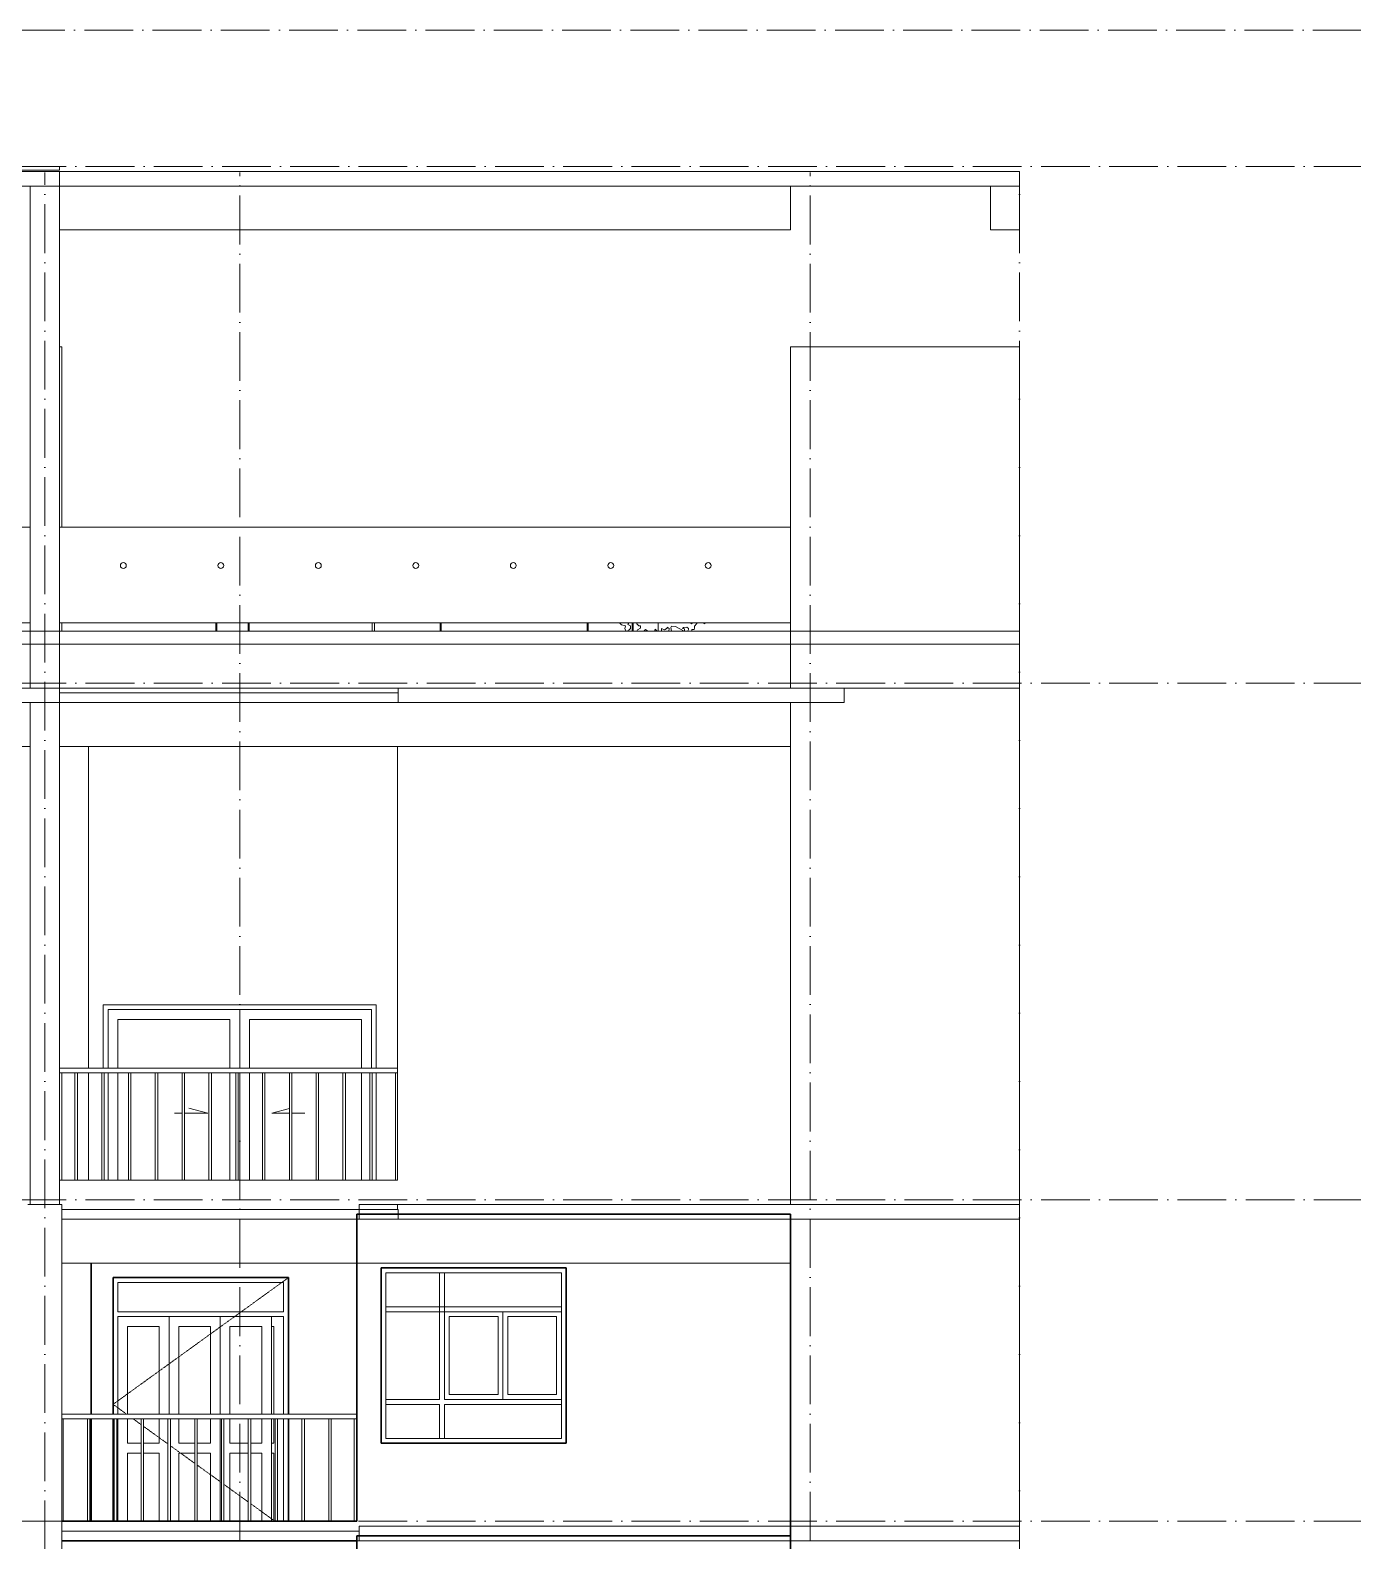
# Model space of a CAD drawing. Header units: millimetres. Extents: x -99196 to 12099, y -10111 to 93550.
# Drawn here: x -1651 to 11999, y 77800 to 93300 of the extents above; entities that cross this region are included whole.
import ezdxf

# ---------------------------------------------------------------- set-up
doc = ezdxf.new("R2010")
doc.units = ezdxf.units.MM
doc.linetypes.add('Dash 1_16__2_', pattern=[3.175, 1.5875, -1.5875])
doc.linetypes.add('Grid Line', pattern=[14, 10, -2, 0, -2])
for name, color, linetype, lineweight in [('CUA', 31, 'Continuous', 9), ('L-SITE', 91, 'Continuous', 5), ('NET CAT', 3, 'Continuous', 5), ('NET CATConcrete', 3, 'Continuous', 5), ('NET THAY 1', 41, 'Continuous', 5), ('NET THAY 2', 55, 'Continuous', 5), ('NET-THAY', 2, 'Continuous', 15), ('TRUC', 225, 'Continuous', 5)]:
    doc.layers.add(name, color=color, linetype=linetype, lineweight=lineweight)

# ---------------------------------------------------------------- blocks, each defined once
blk = doc.blocks.new('CUA LO GIA _LUA_ - CUA LO GIA _LUA_ 2800-588159-MẶT ĐỨNG 14-1')
at = {"layer": 'CUA', "color": 10}
for p, q in [((1899, 83300), (-901, 83300)), ((-901, 82650), (-901, 83300)), ((499, 83250), (-851, 83250)), ((-851, 82650), (-851, 83250)), ((-851, 83250), (-851, 82650)), ((-851, 83250), (1849, 83250)), ((499, 83250), (499, 82650)), ((1849, 82650), (1849, 83250)), ((1899, 83300), (1899, 82650)), ((-751, 83150), (-751, 82650)), ((-751, 83150), (399, 83150)), ((399, 82650), (399, 83150)), ((599, 83150), (1749, 83150)), ((599, 83150), (599, 82650)), ((1749, 82650), (1749, 83150)), ((-851, 81500), (-851, 82600)), ((-851, 82600), (-851, 81500)), ((-751, 82600), (-751, 81500)), ((399, 81500), (399, 82600)), ((499, 82600), (499, 81500)), ((599, 82600), (599, 81500)), ((1749, 81500), (1749, 82600)), ((1899, 82600), (1899, 81500)), ((-169, 82189), (-92, 82189)), ((-67, 82189), (171, 82189)), ((171, 82189), (-22, 82240)), ((828, 82189), (1008, 82237)), ((1008, 82189), (828, 82189)), ((1168, 82189), (1033, 82189))]:
    blk.add_line(p, q, dxfattribs=at)
blk = doc.blocks.new('Railing - 25mm-666288-MẶT ĐỨNG 14-1')
at = {"layer": 'NET THAY 2', "color": 250}
for p, q in [((-1192, 81500), (-1192, 82600)), ((-1167, 82600), (-1167, 81500))]:
    blk.add_line(p, q, dxfattribs=at)
blk = doc.blocks.new('Railing - 25mm-V361-MẶT ĐỨNG 14-1')
at = {"layer": 'NET THAY 2', "color": 250}
blk.add_line((2096, 81500), (2096, 82600), dxfattribs=at)
blk = doc.blocks.new('Railing - Railing-493179-MẶT ĐỨNG 14-1')
for name, p in [('Railing - 25mm-666288-MẶT ĐỨNG 14-1', (-157.5, 0)), ('Railing - 25mm-666288-MẶT ĐỨNG 14-1', (0, 0)), ('Railing - 25mm-666288-MẶT ĐỨNG 14-1', (275, 0)), ('Railing - 25mm-666288-MẶT ĐỨNG 14-1', (550, 0)), ('Railing - 25mm-666288-MẶT ĐỨNG 14-1', (825, 0)), ('Railing - 25mm-666288-MẶT ĐỨNG 14-1', (1100, 0)), ('Railing - 25mm-666288-MẶT ĐỨNG 14-1', (1375, 0)), ('Railing - 25mm-666288-MẶT ĐỨNG 14-1', (1650, 0)), ('Railing - 25mm-666288-MẶT ĐỨNG 14-1', (1925, 0)), ('Railing - 25mm-666288-MẶT ĐỨNG 14-1', (2200, 0)), ('Railing - 25mm-666288-MẶT ĐỨNG 14-1', (2475, 0)), ('Railing - 25mm-666288-MẶT ĐỨNG 14-1', (2750, 0)), ('Railing - 25mm-666288-MẶT ĐỨNG 14-1', (3025, 0)), ('Railing - 25mm-V361-MẶT ĐỨNG 14-1', (0, 0))]:
    blk.add_blockref(name, p)
blk = doc.blocks.new('Top Rail Type - Top Rail_Internal_-493322-MẶT ĐỨNG 14-1')
at = {"layer": 'NET THAY 1', "color": 250}
for p, q in [((-1349, 82600), (-1349, 82650)), ((2119, 82650), (-1349, 82650)), ((-1349, 82600), (2119, 82600))]:
    blk.add_line(p, q, dxfattribs=at)
blk = doc.blocks.new('Railing - NBS_RailInfillPnl_Post-721024-MẶT ĐỨNG 14-1')
at = {"layer": 'NET THAY 2', "color": 250}
for p, q in [((-2898, 87220), (-2908, 87220)), ((-2908, 87220), (-2908, 87135)), ((-2898, 87135), (-2898, 87220))]:
    blk.add_line(p, q, dxfattribs=at)
blk = doc.blocks.new('Railing - NBS_RailInfillPnl_Post-V362-MẶT ĐỨNG 14-1')
at = {"layer": 'NET THAY 2', "color": 250}
for p, q in [((4064, 87220), (4064, 87135)), ((4074, 87135), (4074, 87220))]:
    blk.add_line(p, q, dxfattribs=at)
blk = doc.blocks.new('Railing - NBS_RailInfillPnl_Post-720245-MẶT ĐỨNG 14-1')
at = {"layer": 'NET THAY 2', "color": 250}
for p, q in [((1856, 87135), (1856, 87220)), ((1882, 87220), (1882, 87135))]:
    blk.add_line(p, q, dxfattribs=at)
blk = doc.blocks.new('Railing - Railing-542844-MẶT ĐỨNG 14-1')
at = {"layer": 'NET THAY 1', "color": 250}
for p, q in [((-4426, 87000), (-4426, 87135)), ((-4426, 87135), (-1351, 87135)), ((-1351, 87135), (8499, 87135)), ((-1351, 87135), (-1351, 87000)), ((8499, 87135), (8499, 87000)), ((-1351, 87000), (-4426, 87000)), ((8499, 87000), (-1351, 87000))]:
    blk.add_line(p, q, dxfattribs=at)
for name, p in [('Railing - NBS_RailInfillPnl_Post-721024-MẶT ĐỨNG 14-1', (0, 0)), ('Railing - NBS_RailInfillPnl_Post-V362-MẶT ĐỨNG 14-1', (-3810, 0)), ('Railing - NBS_RailInfillPnl_Post-721024-MẶT ĐỨNG 14-1', (3492, 0)), ('Railing - NBS_RailInfillPnl_Post-720245-MẶT ĐỨNG 14-1', (0, 0)), ('Railing - NBS_RailInfillPnl_Post-721024-MẶT ĐỨNG 14-1', (5462, 0)), ('Railing - NBS_RailInfillPnl_Post-V362-MẶT ĐỨNG 14-1', (0, 0)), ('Railing - NBS_RailInfillPnl_Post-721024-MẶT ĐỨNG 14-1', (7432, 0))]:
    blk.add_blockref(name, p)
blk = doc.blocks.new('Top Rail Type - Top Rail_Internal_-542854-MẶT ĐỨNG 14-1')
at = {"layer": 'NET THAY 1', "color": 250}
for p, q in [((-4426, 87220), (-4426, 88200)), ((-4426, 88200), (-1651, 88200)), ((-1351, 88200), (6149, 88200)), ((-4426, 87220), (-2908, 87220)), ((-2898, 87220), (-1651, 87220)), ((-1351, 87220), (584, 87220)), ((594, 87220), (2554, 87220)), ((2564, 87220), (4524, 87220)), ((4534, 87220), (6149, 87220))]:
    blk.add_line(p, q, dxfattribs=at)
blk = doc.blocks.new('ALB-RAILING 32 - ALB-BALUSTER-537417-MẶT ĐỨNG 14-1')
at = {"layer": 'NET THAY 1', "color": 250}
for start, end in [(0, 180), (180, 0)]:
    blk.add_arc((5305, 87807), 30, start, end, dxfattribs=at)
blk = doc.blocks.new('CAY XANH 1 - CAY XANH_dwg-714093-MẶT ĐỨNG 14-1')
at = {"layer": 'L-SITE', "flags": 128}
for points in [[(4462, 87135), (4448, 87157), (4457, 87190), (4414, 87200), (4396, 87218)], [(4490, 87220), (4482, 87203), (4507, 87188), (4507, 87160), (4495, 87147), (4470, 87135)], [(4572, 87220), (4572, 87209), (4594, 87188), (4610, 87190), (4610, 87163), (4578, 87147), (4573, 87135)], [(4645, 87135), (4662, 87150), (4686, 87135)], [(4755, 87135), (4762, 87153), (4780, 87135)], [(4824, 87135), (4827, 87160), (4855, 87147), (4883, 87163), (4883, 87175), (4904, 87160), (4902, 87135)], [(4928, 87135), (4920, 87172), (4929, 87185), (4970, 87181), (5059, 87135)], [(5060, 87135), (5060, 87159), (5041, 87162), (5051, 87172)], [(5051, 87172), (5085, 87175), (5103, 87162), (5103, 87150), (5097, 87138), (5097, 87135)], [(5142, 87220), (5134, 87209), (5125, 87212), (5123, 87220)], [(5137, 87135), (5137, 87150), (5162, 87150), (5165, 87166), (5165, 87184), (5187, 87212), (5187, 87220)], [(5275, 87220), (5271, 87209), (5246, 87220)]]:
    blk.add_lwpolyline(points, dxfattribs=at)
blk = doc.blocks.new('CAY XANH 1 - CAY XANH_dwg-714092-MẶT ĐỨNG 14-1')
at = {"layer": 'L-SITE'}
blk.add_line((4790, 87135), (4790, 87147), dxfattribs=at)
at = {"layer": 'L-SITE', "flags": 128}
for points in [[(4790, 87147), (4790, 87163), (4790, 87181), (4790, 87209), (4790, 87220)], [(4790, 87220), (4790, 87206), (4790, 87209), (4790, 87220)], [(4790, 87220), (4790, 87206), (4790, 87185), (4790, 87187), (4790, 87160), (4790, 87144), (4790, 87135)], [(4790, 87220), (4790, 87206), (4790, 87218)], [(4790, 87220), (4790, 87200), (4790, 87185), (4790, 87157), (4790, 87144), (4790, 87135)], [(4790, 87135), (4790, 87154), (4790, 87187), (4790, 87197), (4790, 87215), (4790, 87220)], [(4790, 87135), (4790, 87169), (4790, 87182), (4790, 87178), (4790, 87135)], [(4790, 87169), (4790, 87172), (4790, 87159), (4790, 87147), (4790, 87135)], [(4790, 87135), (4790, 87157), (4790, 87144), (4790, 87160), (4790, 87172), (4790, 87157), (4790, 87135)], [(4790, 87135), (4790, 87156), (4790, 87159), (4790, 87169)], [(4790, 87135), (4790, 87151), (4790, 87135)], [(4790, 87135), (4790, 87147), (4790, 87135)]]:
    blk.add_lwpolyline(points, dxfattribs=at)
blk = doc.blocks.new('CAY XANH 1 - CAY XANH 1-678680-MẶT ĐỨNG 14-1')
for name in ['CAY XANH 1 - CAY XANH_dwg-714093-MẶT ĐỨNG 14-1', 'CAY XANH 1 - CAY XANH_dwg-714092-MẶT ĐỨNG 14-1']:
    blk.add_blockref(name, (0, 0))
blk = doc.blocks.new('ALC1807-ASCENT PLAZA-TANG 23_rvt-1-MẶT ĐỨNG 14-1')
at = {"layer": 'NET-THAY', "color": 10, "lineweight": 9}
for p, q in [((-4450, 91900), (-1351, 91900)), ((-1351, 91865), (-4450, 91865)), ((-1351, 91900), (-1351, 91865))]:
    blk.add_line(p, q, dxfattribs=at)
at = {"layer": 'NET-THAY', "color": 7}
for p, q in [((8499, 87000), (-1351, 87000)), ((8499, 86550), (8499, 87000)), ((-1351, 86550), (8499, 86550)), ((-1051, 85950), (-1051, 82650)), ((2119, 81500), (2119, 85950)), ((2119, 85950), (2319, 85950)), ((6149, 85950), (2319, 85950)), ((6149, 81250), (6149, 85950)), ((-901, 82650), (-901, 83300)), ((-901, 83300), (1899, 83300)), ((1899, 83300), (1899, 82650)), ((-1051, 82600), (-1051, 81500)), ((1899, 82600), (1899, 81500)), ((2119, 81500), (-1349, 81500)), ((-1349, 81500), (-1349, 81250)), ((2319, 81250), (2119, 81250)), ((2119, 81200), (2119, 81250)), ((2319, 81250), (6149, 81250)), ((-1326, 81200), (2119, 81200))]:
    blk.add_line(p, q, dxfattribs=at)
at = {"lineweight": 15}
for name, p in [('Top Rail Type - Top Rail_Internal_-542854-MẶT ĐỨNG 14-1', (0, 0)), ('ALB-RAILING 32 - ALB-BALUSTER-537417-MẶT ĐỨNG 14-1', (-6000, 0)), ('ALB-RAILING 32 - ALB-BALUSTER-537417-MẶT ĐỨNG 14-1', (-5000, 0)), ('ALB-RAILING 32 - ALB-BALUSTER-537417-MẶT ĐỨNG 14-1', (-4000, 0)), ('ALB-RAILING 32 - ALB-BALUSTER-537417-MẶT ĐỨNG 14-1', (-3000, 0)), ('ALB-RAILING 32 - ALB-BALUSTER-537417-MẶT ĐỨNG 14-1', (-2000, 0)), ('ALB-RAILING 32 - ALB-BALUSTER-537417-MẶT ĐỨNG 14-1', (-1000, 0)), ('ALB-RAILING 32 - ALB-BALUSTER-537417-MẶT ĐỨNG 14-1', (0, 0)), ('Railing - Railing-542844-MẶT ĐỨNG 14-1', (0, 0)), ('CAY XANH 1 - CAY XANH 1-678680-MẶT ĐỨNG 14-1', (0, 0)), ('CUA LO GIA _LUA_ - CUA LO GIA _LUA_ 2800-588159-MẶT ĐỨNG 14-1', (0, 0)), ('Top Rail Type - Top Rail_Internal_-493322-MẶT ĐỨNG 14-1', (0, 0)), ('Railing - Railing-493179-MẶT ĐỨNG 14-1', (0, 0))]:
    blk.add_blockref(name, p, dxfattribs=at)
blk = doc.blocks.new('ALC1807-ASCENT PLAZA-TANG DIEN HINH-TANG 5_rvt-17-MẶT ĐỨNG 14-1')
at = {"layer": 'NET-THAY', "color": 50, "lineweight": 35}
for p, q in [((1699, 74700), (1699, 77850)), ((1699, 77850), (1899, 77850)), ((6149, 77850), (1899, 77850)), ((6149, 74550), (6149, 77850))]:
    blk.add_line(p, q, dxfattribs=at)
blk = doc.blocks.new('CUA LO GIA - CUA LO GIA 2-194949-MẶT ĐỨNG 14-1')
at = {"layer": 'CUA', "color": 90, "linetype": 'Dash 1_16__2_'}
for p, q in [((-801, 23100), (999, 24400)), ((-801, 23100), (-662, 23000)), ((-593, 22950), (-513, 22892)), ((-488, 22874), (-238, 22694)), ((-213, 22676), (37, 22495)), ((62, 22477), (312, 22297)), ((337, 22278), (587, 22098)), ((612, 22080), (861, 21900))]:
    blk.add_line(p, q, dxfattribs=at)
at = {"layer": 'CUA', "color": 90}
for p, q in [((999, 24400), (-801, 24400)), ((-801, 23000), (-801, 24400)), ((-751, 24350), (-751, 24050)), ((-751, 24350), (949, 24350)), ((949, 24050), (949, 24350)), ((999, 24400), (999, 23000)), ((949, 24050), (-751, 24050)), ((-751, 24000), (949, 24000)), ((-751, 24000), (-751, 23000)), ((-651, 23900), (-651, 23000)), ((-651, 23900), (-326, 23900)), ((-326, 23000), (-326, 23900)), ((-226, 23000), (-226, 24000)), ((299, 24000), (-226, 24000)), ((-126, 23900), (199, 23900)), ((-126, 23900), (-126, 23000)), ((199, 23000), (199, 23900)), ((299, 24000), (299, 23000)), ((824, 24000), (299, 24000)), ((299, 23000), (299, 24000)), ((399, 23900), (399, 23000)), ((399, 23900), (724, 23900)), ((724, 23000), (724, 23900)), ((824, 24000), (824, 23000)), ((824, 23900), (849, 23900)), ((849, 23000), (849, 23900)), ((949, 23000), (949, 24000)), ((-801, 21900), (-801, 22950)), ((-751, 22950), (-751, 21900)), ((-651, 22950), (-651, 22700)), ((-326, 22700), (-326, 22950)), ((-126, 22950), (-126, 22700)), ((199, 22700), (199, 22950)), ((299, 22950), (299, 21900)), ((299, 21900), (299, 22950)), ((399, 22950), (399, 22700)), ((724, 22700), (724, 22950)), ((824, 22950), (824, 21900)), ((849, 22700), (849, 22950)), ((949, 21900), (949, 22950)), ((999, 22950), (999, 21900)), ((-651, 22700), (-513, 22700)), ((-488, 22700), (-326, 22700)), ((-126, 22700), (37, 22700)), ((62, 22700), (199, 22700)), ((399, 22700), (587, 22700)), ((612, 22700), (724, 22700)), ((824, 22700), (849, 22700)), ((-513, 22600), (-651, 22600)), ((-651, 22600), (-651, 21900)), ((-326, 22600), (-488, 22600)), ((-326, 21900), (-326, 22600)), ((-126, 22600), (-126, 21900)), ((37, 22600), (-126, 22600)), ((199, 22600), (62, 22600)), ((199, 21900), (199, 22600)), ((587, 22600), (399, 22600)), ((399, 22600), (399, 21900)), ((724, 22600), (612, 22600)), ((724, 21900), (724, 22600)), ((849, 22600), (824, 22600)), ((849, 21900), (849, 22600))]:
    blk.add_line(p, q, dxfattribs=at)
blk = doc.blocks.new('X-PHONG NGU 2 - X-PHONG NGU 2_Recovery_ 4-220489-MẶT ĐỨNG 14-1')
at = {"layer": 'CUA', "color": 90}
for p, q in [((1949, 24500), (1949, 22700)), ((3849, 24500), (1949, 24500)), ((3849, 22700), (3849, 24500)), ((1999, 24450), (3799, 24450)), ((1999, 22750), (1999, 24450)), ((2599, 24450), (2549, 24450)), ((2549, 24450), (2549, 23150)), ((2599, 23150), (2599, 24450)), ((3799, 24450), (3799, 22750)), ((3799, 24100), (1999, 24100)), ((1999, 24100), (1999, 24050)), ((1999, 24050), (3799, 24050)), ((3199, 24050), (2599, 24050)), ((2599, 24050), (2599, 23150)), ((3199, 23150), (3199, 24050)), ((3799, 24050), (3799, 24100)), ((2649, 23200), (2649, 24000)), ((2649, 24000), (3149, 24000)), ((3149, 24000), (3149, 23200)), ((3249, 24000), (3749, 24000)), ((3249, 23200), (3249, 24000)), ((3749, 24000), (3749, 23200)), ((2549, 23150), (1999, 23150)), ((1999, 23150), (1999, 23100)), ((1999, 23100), (2549, 23100)), ((2549, 23100), (2549, 22750)), ((3799, 23150), (2599, 23150)), ((2599, 23150), (3199, 23150)), ((2599, 22750), (2599, 23100)), ((2599, 23100), (3799, 23100)), ((3149, 23200), (2649, 23200)), ((3749, 23200), (3249, 23200)), ((3799, 23100), (3799, 23150)), ((1949, 22700), (3849, 22700)), ((3799, 22750), (1999, 22750)), ((2549, 22750), (2599, 22750))]:
    blk.add_line(p, q, dxfattribs=at)
blk = doc.blocks.new('Railing - 25mm-77671-MẶT ĐỨNG 14-1')
at = {"layer": 'NET THAY 2', "color": 90, "lineweight": 9}
blk.add_line((-1313, 22950), (-1313, 21900), dxfattribs=at)
blk = doc.blocks.new('Railing - 25mm-V354-MẶT ĐỨNG 14-1')
at = {"layer": 'NET THAY 2', "color": 90, "lineweight": 9}
for p, q in [((-1063, 21900), (-1063, 22950)), ((-1038, 22950), (-1038, 21900))]:
    blk.add_line(p, q, dxfattribs=at)
blk = doc.blocks.new('Railing - 25mm-V355-MẶT ĐỨNG 14-1')
at = {"layer": 'NET THAY 2', "color": 90, "lineweight": 9}
blk.add_line((1674, 21900), (1674, 22950), dxfattribs=at)
blk = doc.blocks.new('Railing - Railing-V368-MẶT ĐỨNG 14-1')
for name, p in [('Railing - 25mm-77671-MẶT ĐỨNG 14-1', (0, 3300)), ('Railing - 25mm-V354-MẶT ĐỨNG 14-1', (0, 3300)), ('Railing - 25mm-V354-MẶT ĐỨNG 14-1', (275, 3300)), ('Railing - 25mm-V354-MẶT ĐỨNG 14-1', (550, 3300)), ('Railing - 25mm-V354-MẶT ĐỨNG 14-1', (825, 3300)), ('Railing - 25mm-V354-MẶT ĐỨNG 14-1', (1100, 3300)), ('Railing - 25mm-V354-MẶT ĐỨNG 14-1', (1375, 3300)), ('Railing - 25mm-V354-MẶT ĐỨNG 14-1', (1650, 3300)), ('Railing - 25mm-V354-MẶT ĐỨNG 14-1', (1925, 3300)), ('Railing - 25mm-V354-MẶT ĐỨNG 14-1', (2200, 3300)), ('Railing - 25mm-V354-MẶT ĐỨNG 14-1', (2475, 3300)), ('Railing - 25mm-V355-MẶT ĐỨNG 14-1', (0, 3300))]:
    blk.add_blockref(name, p)
blk = doc.blocks.new('Top Rail Type - Top Rail_Internal_-224935-MẶT ĐỨNG 14-1')
at = {"layer": 'NET THAY 1', "color": 90, "lineweight": 9}
for p, q in [((1699, 23000), (-1326, 23000)), ((-1326, 22950), (1699, 22950))]:
    blk.add_line(p, q, dxfattribs=at)
blk = doc.blocks.new('ALC1807-ASCENT PLAZA-TANG DIEN HINH-TANG 5_rvt-18-MẶT ĐỨNG 14-1')
at = {"layer": 'NET-THAY', "color": 50, "lineweight": 35}
for p, q in [((1699, 78000), (1699, 81150)), ((1699, 81150), (1899, 81150)), ((6149, 81150), (1899, 81150)), ((6149, 77850), (6149, 81150)), ((-1026, 79100), (-1026, 80650)), ((-801, 79100), (-801, 80500)), ((-801, 80500), (999, 80500)), ((999, 80500), (999, 79100)), ((1949, 78800), (1949, 80600)), ((1949, 80600), (3849, 80600)), ((3849, 80600), (3849, 78800)), ((-1026, 78000), (-1026, 79050)), ((-801, 78000), (-801, 79050)), ((999, 79050), (999, 78000)), ((3849, 78800), (1949, 78800)), ((1699, 78000), (-1326, 78000)), ((1899, 77850), (1699, 77850)), ((1699, 77800), (1699, 77850)), ((1899, 77850), (6149, 77850)), ((-1326, 77800), (1699, 77800))]:
    blk.add_line(p, q, dxfattribs=at)
at = {"color": 50, "lineweight": 35}
for name, p in [('CUA LO GIA - CUA LO GIA 2-194949-MẶT ĐỨNG 14-1', (0, 56100)), ('X-PHONG NGU 2 - X-PHONG NGU 2_Recovery_ 4-220489-MẶT ĐỨNG 14-1', (0, 56100)), ('Top Rail Type - Top Rail_Internal_-224935-MẶT ĐỨNG 14-1', (0, 56100)), ('Railing - Railing-V368-MẶT ĐỨNG 14-1', (0, 52800))]:
    blk.add_blockref(name, p, dxfattribs=at)

msp = doc.modelspace()

# ---------------------------------------------------------------- linework, layer by layer
at = {"layer": 'NET CAT'}
for p, q in [((-1350.5, 91700), (-1650.5, 91700)), ((-1650.5, 91700), (-1650.5, 86550)), ((-1350.5, 91700), (-1350.5, 86550)), ((-1325.5, 90050), (-1350.5, 90050)), ((-1325.5, 90050), (-1325.5, 88200)), ((6149.5, 86550), (6149.5, 90050)), ((8499.5, 90050), (6149.5, 90050)), ((8499.5, 90050), (8499.5, 81250)), ((-1325.5, 87220), (-1325.5, 87135)), ((-1650.5, 86550), (-1350.5, 86550)), ((6149.5, 86550), (6699.5, 86550)), ((6699.5, 86550), (6699.5, 86400)), ((-1650.5, 86400), (-1350.5, 86400)), ((-1650.5, 86400), (-1650.5, 81250)), ((-1350.5, 86400), (-1350.5, 81250)), ((6699.5, 86400), (6149.5, 86400)), ((6149.5, 86400), (6149.5, 81250)), ((-1325.5, 81250), (-1675.5, 81250)), ((-1350.5, 81250), (-1650.5, 81250)), ((-1325.5, 81250), (-1325.5, -50)), ((8499.5, 81250), (6149.5, 81250)), ((8499.5, 81100), (6149.5, 81100)), ((8499.5, 81100), (8499.5, 77950)), ((6149.5, 77950), (6149.5, 80650)), ((6149.5, 77950), (8499.5, 77950)), ((6149.5, 77800), (8499.5, 77800)), ((8499.5, 77800), (8499.5, 74650))]:
    msp.add_line(p, q, dxfattribs=at)
at = {"layer": 'NET CATConcrete'}
for p, q in [((2124.5, 91700), (-1350.5, 91700)), ((6149.5, 91700), (2124.5, 91700)), ((6149.5, 91250), (6149.5, 91700)), ((8199.5, 91250), (8199.5, 91700)), ((8499.5, 91700), (8499.5, 91250)), ((2124.5, 91250), (-1350.5, 91250)), ((6149.5, 91250), (2124.5, 91250)), ((8499.5, 91250), (8199.5, 91250)), ((-1650.5, 86400), (-7800.5, 86400)), ((-1650.5, 85950), (-1650.5, 86400)), ((2124.5, 86400), (-1350.5, 86400)), ((6149.5, 86400), (2124.5, 86400)), ((6149.5, 85950), (6149.5, 86400)), ((-1650.5, 85950), (-7800.5, 85950)), ((2124.5, 85950), (-1350.5, 85950)), ((6149.5, 85950), (2124.5, 85950)), ((1724.5, 81100), (-1325.5, 81100)), ((2124.5, 81100), (1724.5, 81100)), ((6149.5, 81100), (2124.5, 81100)), ((1724.5, 80650), (-1325.5, 80650)), ((6149.5, 80650), (1724.5, 80650)), ((1724.5, 77800), (-1325.5, 77800)), ((6149.5, 77800), (1724.5, 77800))]:
    msp.add_line(p, q, dxfattribs=at)
at = {"layer": 'NET-THAY', "lineweight": 9}
for p, q in [((-32515.5, 91850), (8499.5, 91850)), ((-1350.5, 91700), (-1350.5, 91850)), ((8499.5, 91850), (8499.5, 91700)), ((8499.5, 91700), (-23200.5, 91700)), ((-8100.5, 86550), (-1350.5, 86550)), ((-1350.5, 86400), (-1350.5, 86550)), ((-1350.5, 86500), (2124.5, 86500)), ((2124.5, 86550), (6699.5, 86550)), ((2124.5, 86550), (2124.5, 86400)), ((6699.5, 86400), (6699.5, 86550)), ((-1350.5, 86400), (-10300.5, 86400)), ((2124.5, 86400), (-1350.5, 86400)), ((6699.5, 86400), (2124.5, 86400)), ((1724.5, 81250), (8499.5, 81250)), ((1724.5, 81250), (1724.5, 81100)), ((8499.5, 81250), (8499.5, 81100)), ((-1325.5, 81200), (2124.5, 81200)), ((8499.5, 81100), (-1325.5, 81100)), ((2124.5, 81200), (2124.5, 81100)), ((-1325.5, 77900), (1724.5, 77900)), ((1724.5, 77950), (8499.5, 77950)), ((1724.5, 77950), (1724.5, 77800)), ((8499.5, 77950), (8499.5, 77800)), ((8499.5, 77800), (-1325.5, 77800))]:
    msp.add_line(p, q, dxfattribs=at)
at = {"layer": 'TRUC', "linetype": 'Grid Line', "ltscale": 50}
for p, q in [((-41000.5, 93300), (11999.5, 93300)), ((-99096.4, 91900), (11999.5, 91900)), ((-1500.5, -4900), (-1500.5, 91838.4)), ((499.5, -6911.3), (499.5, 91838.4)), ((6349.5, -6911.3), (6349.5, 91838.4)), ((8499.5, -4900), (8499.5, 91838.4)), ((-99096.4, 86600), (11999.5, 86600)), ((-99096.4, 81300), (11999.5, 81300)), ((-99096.4, 78000), (11999.5, 78000))]:
    msp.add_line(p, q, dxfattribs=at)

# ---------------------------------------------------------------- block references
at = {"lineweight": 5}
for name in ['ALC1807-ASCENT PLAZA-TANG 23_rvt-1-MẶT ĐỨNG 14-1', 'ALC1807-ASCENT PLAZA-TANG DIEN HINH-TANG 5_rvt-18-MẶT ĐỨNG 14-1', 'ALC1807-ASCENT PLAZA-TANG DIEN HINH-TANG 5_rvt-17-MẶT ĐỨNG 14-1']:
    msp.add_blockref(name, (0, 0), dxfattribs=at)

doc.saveas('drawing.dxf')
